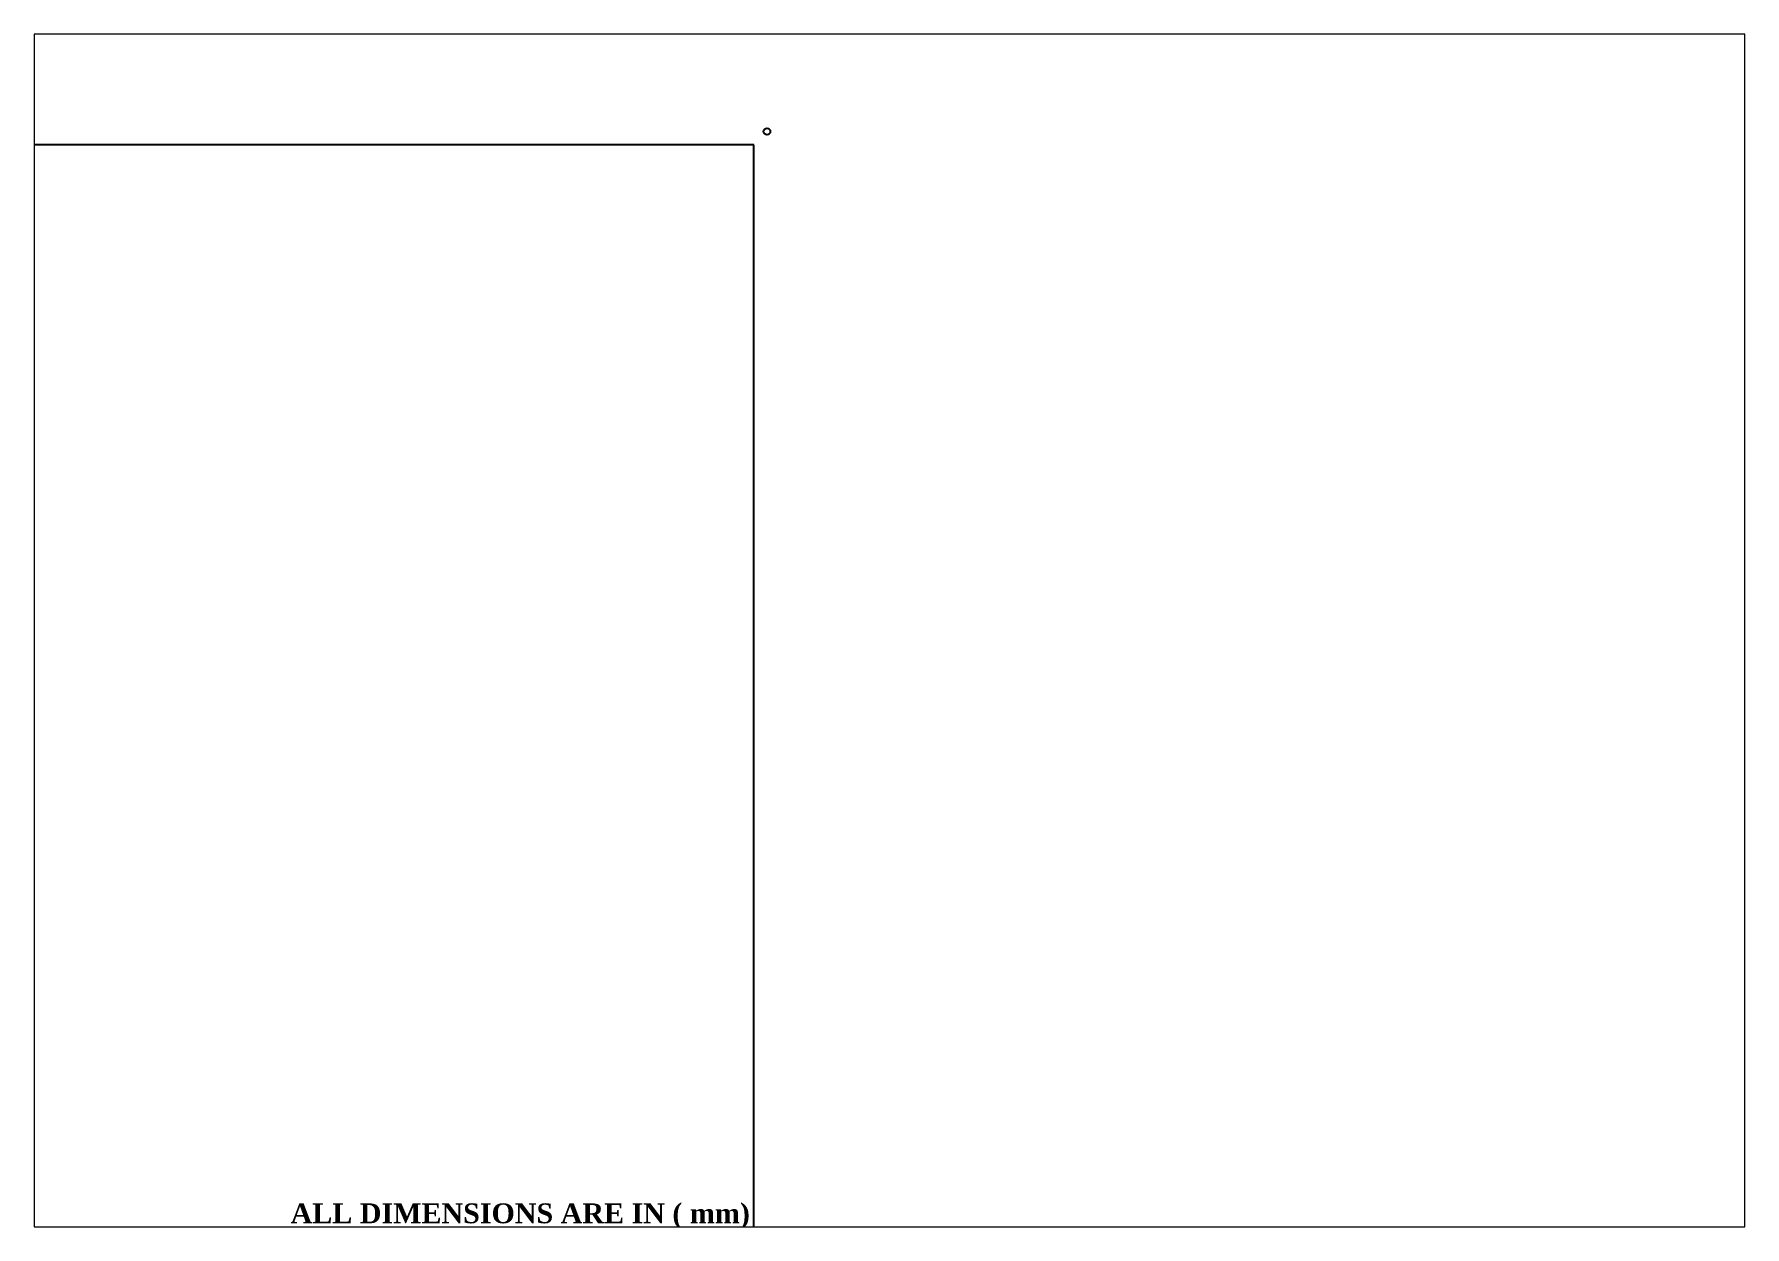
# Paper-space layout 'Layout1' of a CAD drawing. Header units: millimetres. Extents: x 7 to 249, y 13 to 182.
# The model-space entities are those that its viewports show. They can reach past a viewport. Long polylines and large blocks are cut down to what shows.
import ezdxf

# ---------------------------------------------------------------- set-up
doc = ezdxf.new("R2010")
doc.units = ezdxf.units.MM
doc.styles.get("Standard").update_dxf_attribs({"font": 'arial.ttf'})

# ---------------------------------------------------------------- blocks, each defined once
blk = doc.blocks.new('TEMPLATE')
for p, q in [((299, -2), (2, -2)), ((299, -212), (299, -2))]:
    blk.add_line(p, q)
blk.add_circle((301, 0), 0.5)
at = {"insert": (229.06, -161.92), "char_height": 3, "attachment_point": 1}
blk.add_mtext('{\\fTimes New Roman|b1|i0|c0|p18;ALL DIMENSIONS ARE IN ( mm) }', dxfattribs=at)

msp = doc.modelspace()

# ---------------------------------------------------------------- block references
at = {"xscale": 1.369268516937288, "yscale": 1.369268516937288, "zscale": 1.369268516937288}
msp.add_blockref('TEMPLATE', (-437.682, 276.052), dxfattribs=at)

psp = doc.layouts.get("Layout1")

# ---------------------------------------------------------------- viewports
at = {"layer": '0'}
psp.add_viewport(center=(128.19, 97.15), size=(242.48, 169.1112), view_center_point=(-0.186, 172.854), view_height=246.70971, dxfattribs=at)

doc.saveas('drawing.dxf')
